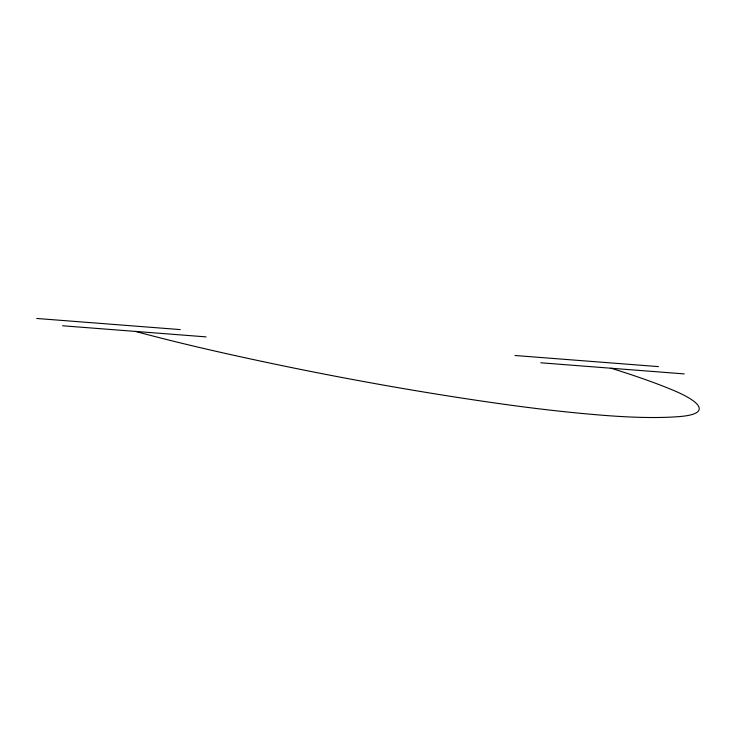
<?xml version="1.0" encoding="UTF-8"?>
<svg xmlns="http://www.w3.org/2000/svg" width="736" height="736" viewBox="0 0 736 736"><rect width="100%" height="100%" fill="white"/><g stroke="black" fill="none" stroke-linecap="round" stroke-linejoin="round"><path stroke-width="1.1" d="M36.8 318.476L180.256 329.59M514.979 355.497L658.426 366.611M62.578 325.772L206.034 336.876M540.758 362.793L684.204 373.897M611.027 368.23A261.924 44.583 11.4 0 1 671.554 389.565A124.209 21.142 11.4 0 1 680.809 416.447A261.924 44.583 11.4 0 1 605.424 415.472A410.219 69.828 11.4 0 1 500.848 403.825A619.73 105.487 11.4 0 1 218.684 351.909A410.219 69.828 11.4 0 1 135.341 331.402"/></g></svg>
